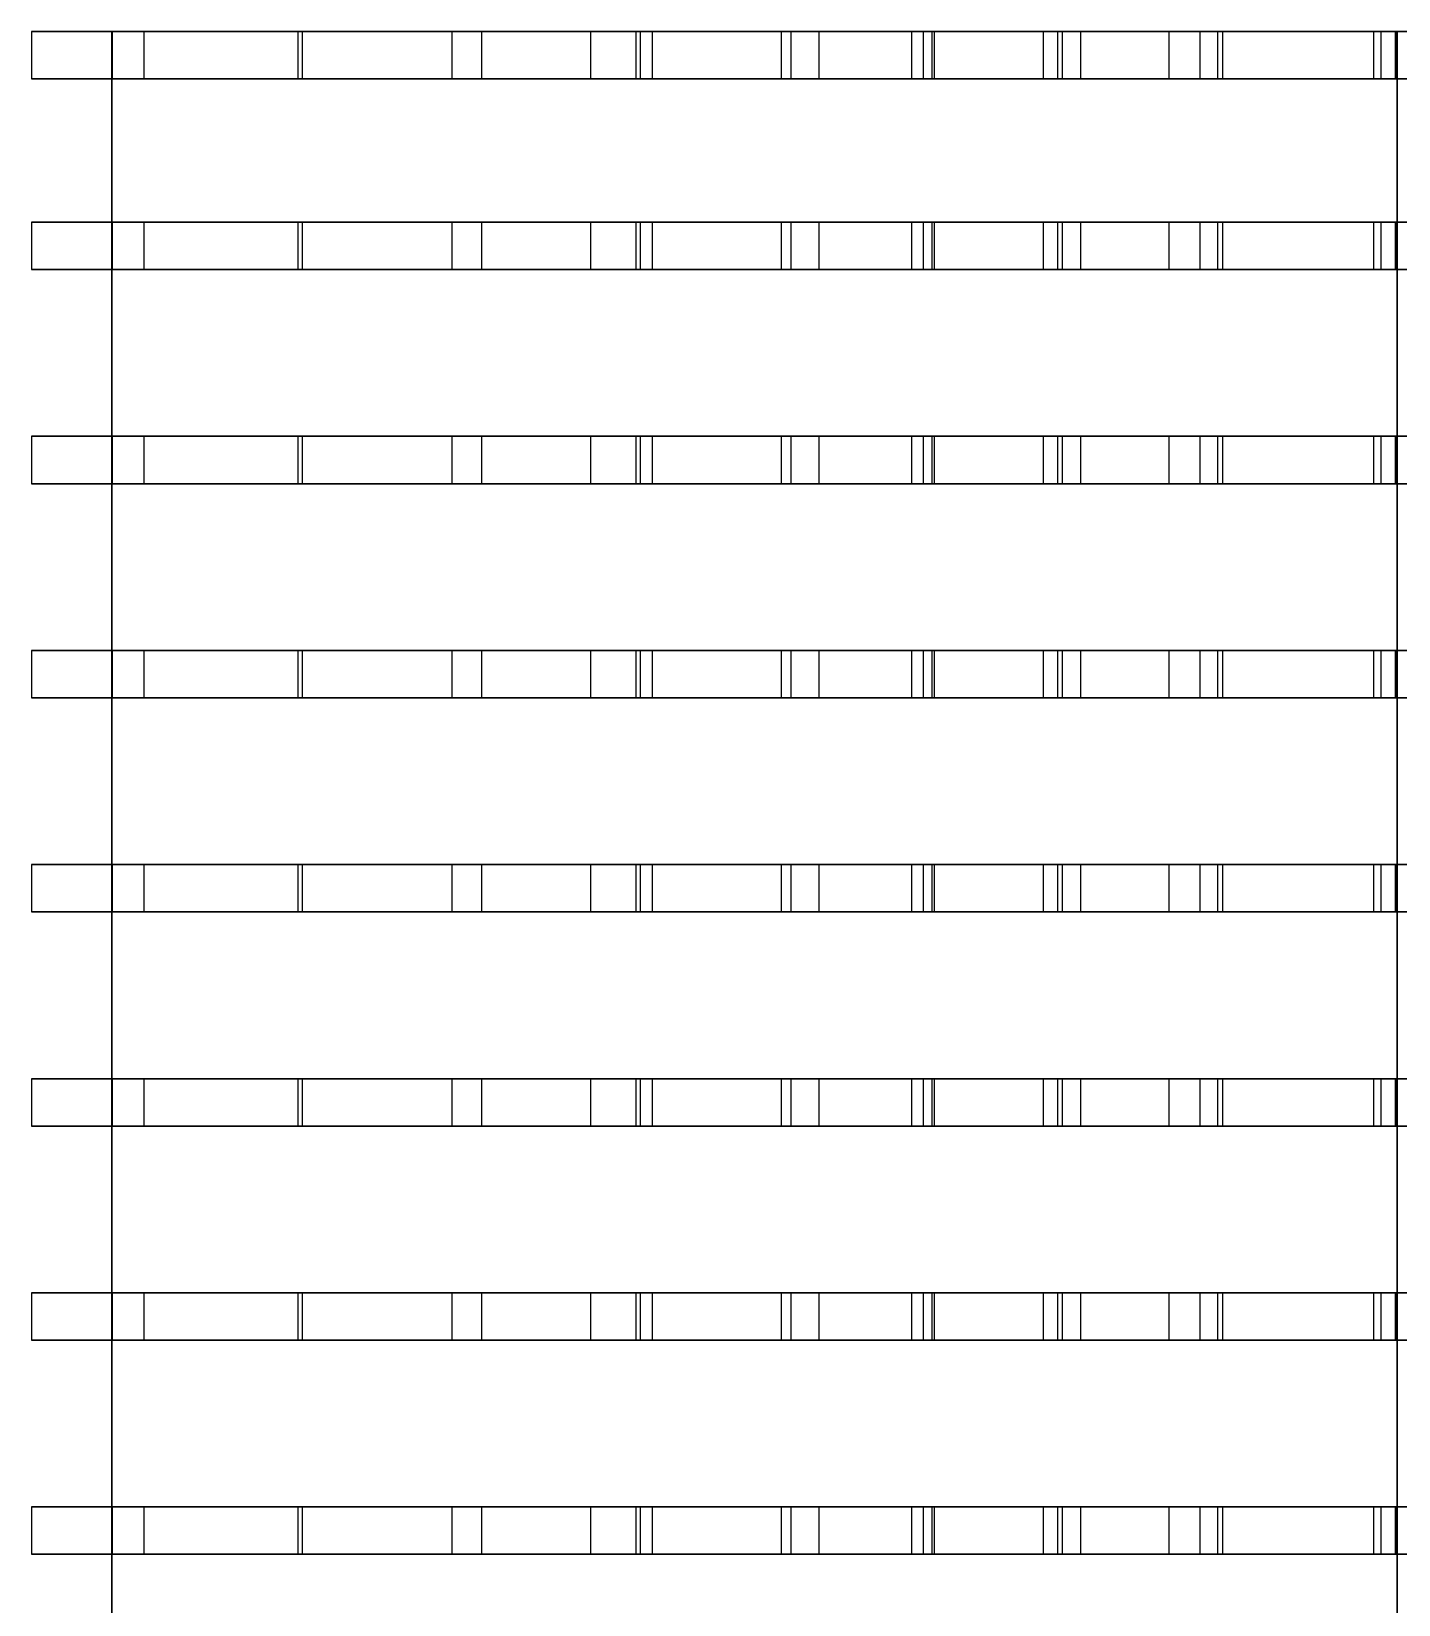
# Model space of a CAD drawing. Header units: inches. Extents: x -140 to 530, y -422 to 58.
# Drawn here: x -140.2 to -38.1, y -60 to 57.6 of the extents above; entities that cross this region are included whole.
import ezdxf

# ---------------------------------------------------------------- set-up
doc = ezdxf.new("R2010")
doc.units = ezdxf.units.IN
doc.header["$MEASUREMENT"] = 0
doc.layers.add('n1', color=9, linetype='CONTINUOUS')
doc.layers.add('RT1', color=7, linetype='CONTINUOUS')

msp = doc.modelspace()

# ---------------------------------------------------------------- linework, layer by layer
at = {"layer": 'n1'}
for points in [[(-38.25, 57.57), (-38.25, -422.43), (-134.25, -422.43), (-134.25, 57.57)], [(-134.25, -422.43, 96), (-134.25, 57.57, 96), (-134.25, 57.57), (-134.25, -422.43)], [(-38.25, -422.43, 114), (-38.25, 57.57, 114), (-134.25, 57.57, 114), (-134.25, -422.43, 114)], [(-134.25, 57.57, 18), (-134.25, -422.43, 18), (-134.25, -422.43, 114), (-134.25, 57.57, 114)], [(-38.25, 57.57, 114), (-38.25, 57.57), (-134.25, 57.57), (-134.25, 57.57, 114)], [(-134.25, -38.43), (-134.25, -38.43, 114), (-134.25, 57.57, 114), (-134.25, 57.57)], [(-38.25, 57.57, 96), (-38.25, -422.43, 96), (-38.25, -422.43), (-38.25, 57.57)], [(-38.25, -422.43, 18), (-38.25, 57.57, 18), (-38.25, 57.57, 114), (-38.25, -422.43, 114)], [(-38.25, -38.43, 114), (-38.25, -38.43), (-38.25, 57.57), (-38.25, 57.57, 114)]]:
    msp.add_3dface(points, dxfattribs=at)
at = {"layer": 'RT1'}
for points in [[(-140.25, 54.03, 118), (81.74, 54.03, 191.98), (81.74, 57.58, 191.98), (-140.25, 57.58, 118)], [(-140.25, 57.58, 118), (81.74, 57.58, 191.98), (82.2, 57.58, 190.59), (-139.79, 57.58, 116.62)], [(-134.25, 54.03, 114.04), (-134.25, 54.03, 120), (-134.25, 57.58, 120), (-134.25, 57.58, 114.04)], [(-134.25, 57.58, 114.04), (-134.25, 57.58, 120), (-132.79, 57.58, 120), (-132.79, 57.58, 114.04)], [(-134.21, 57.58, 114), (-38.35, 57.58, 114), (-38.35, 54.03, 114), (-134.21, 54.03, 114)], [(-134.21, 57.58, 114), (-134.21, 57.58, 115.46), (-38.35, 57.58, 115.46), (-38.35, 57.58, 114)], [(-131.85, 57.58, 120.8), (-120.34, 57.58, 115.37), (-120.96, 57.58, 114.05), (-132.47, 57.58, 119.48)], [(-131.85, 54.03, 120.8), (-120.34, 54.03, 115.37), (-120.34, 57.58, 115.37), (-131.85, 57.58, 120.8)], [(-120.04, 54.03, 114.94), (-108.84, 54.03, 128.47), (-108.84, 57.58, 128.47), (-120.04, 57.58, 114.94)], [(-120.04, 57.58, 114.94), (-108.84, 57.58, 128.47), (-107.72, 57.58, 127.54), (-118.92, 57.58, 114.01)], [(-106.64, 57.58, 129.2), (-95.1, 57.58, 114.92), (-96.24, 57.58, 114), (-107.78, 57.58, 128.28)], [(-106.64, 54.03, 129.2), (-95.1, 54.03, 114.92), (-95.1, 57.58, 114.92), (-106.64, 57.58, 129.2)], [(-98.5, 54.03, 131.94), (-38.37, 54.03, 131.94), (-38.37, 57.58, 131.94), (-98.5, 57.58, 131.94)], [(-98.5, 57.58, 131.94), (-38.37, 57.58, 131.94), (-38.37, 57.58, 130.48), (-98.5, 57.58, 130.48)], [(-94.8, 54.03, 114.76), (-84.23, 54.03, 131.94), (-84.23, 57.58, 131.94), (-94.8, 57.58, 114.76)], [(-94.8, 57.58, 114.76), (-84.23, 57.58, 131.94), (-82.99, 57.58, 131.17), (-93.56, 57.58, 114)], [(-93.87, 57.58, 132), (257.37, 57.58, 132), (257.37, 54.03, 132), (-93.87, 54.03, 132)], [(-93.87, 57.58, 132), (-93.87, 57.58, 133.46), (257.37, 57.58, 133.46), (257.37, 57.58, 132)], [(-83.54, 54.03, 133.15), (-74.5, 54.03, 139.96), (-74.5, 57.58, 139.96), (-83.54, 57.58, 133.15)], [(-83.54, 57.58, 133.15), (-74.5, 57.58, 139.96), (-73.62, 57.58, 138.8), (-82.67, 57.58, 131.99)], [(-81.44, 57.58, 131.96), (-73.62, 57.58, 114.6), (-74.94, 57.58, 114), (-82.77, 57.58, 131.36)], [(-81.44, 54.03, 131.96), (-73.62, 54.03, 114.6), (-73.62, 57.58, 114.6), (-81.44, 57.58, 131.96)], [(-72.84, 57.58, 140.46), (-63.6, 57.58, 133.14), (-64.51, 57.58, 132), (-73.75, 57.58, 139.32)], [(-73, 54.03, 114.62), (-64.67, 54.03, 131.96), (-64.67, 57.58, 131.96), (-73, 57.58, 114.62)], [(-73, 57.58, 114.62), (-64.67, 57.58, 131.96), (-63.35, 57.58, 131.33), (-71.69, 57.58, 113.99)], [(-72.84, 54.03, 140.46), (-63.6, 54.03, 133.14), (-63.6, 57.58, 133.14), (-72.84, 57.58, 140.46)], [(-63.27, 54.03, 132.74), (-55.29, 54.03, 146.32), (-55.29, 57.58, 146.32), (-63.27, 57.58, 132.74)], [(-63.27, 57.58, 132.74), (-55.29, 57.58, 146.32), (-54.03, 57.58, 145.58), (-62.02, 57.58, 132)], [(-61.91, 57.58, 131.96), (-51.64, 57.58, 114.75), (-52.89, 57.58, 114), (-63.16, 57.58, 131.21)], [(-61.91, 54.03, 131.96), (-51.64, 54.03, 114.75), (-51.64, 57.58, 114.75), (-61.91, 57.58, 131.96)], [(-52.98, 57.58, 147.08), (-39.99, 57.58, 132.99), (-41.06, 57.58, 132), (-54.05, 57.58, 146.09)], [(-52.98, 54.03, 147.08), (-39.99, 54.03, 132.99), (-39.99, 57.58, 132.99), (-52.98, 57.58, 147.08)], [(-51.29, 54.03, 114.9), (-39.44, 54.03, 129.91), (-39.44, 57.58, 129.91), (-51.29, 57.58, 114.9)], [(-51.29, 57.58, 114.9), (-39.44, 57.58, 129.91), (-38.3, 57.58, 129.01), (-50.15, 57.58, 114)], [(-38.31, 57.58, 114.04), (-39.77, 57.58, 114.04), (-39.77, 57.58, 133.42), (-38.31, 57.58, 133.42)], [(-38.31, 57.58, 114.04), (-38.31, 57.58, 133.42), (-38.31, 54.03, 133.42), (-38.31, 54.03, 114.04)], [(-140.25, 54.03, 118), (-139.79, 54.03, 116.62), (82.2, 54.03, 190.59), (81.74, 54.03, 191.98)], [(-134.25, 54.03, 114.04), (-132.79, 54.03, 114.04), (-132.79, 54.03, 120), (-134.25, 54.03, 120)], [(-134.21, 54.03, 114), (-38.35, 54.03, 114), (-38.35, 54.03, 115.46), (-134.21, 54.03, 115.46)], [(-131.85, 54.03, 120.8), (-132.47, 54.03, 119.48), (-120.96, 54.03, 114.05), (-120.34, 54.03, 115.37)], [(-120.04, 54.03, 114.94), (-118.92, 54.03, 114.01), (-107.72, 54.03, 127.54), (-108.84, 54.03, 128.47)], [(-106.64, 54.03, 129.2), (-107.78, 54.03, 128.28), (-96.24, 54.03, 114), (-95.1, 54.03, 114.92)], [(-98.5, 54.03, 131.94), (-98.5, 54.03, 130.48), (-38.37, 54.03, 130.48), (-38.37, 54.03, 131.94)], [(-94.8, 54.03, 114.76), (-93.56, 54.03, 114), (-82.99, 54.03, 131.17), (-84.23, 54.03, 131.94)], [(-93.87, 54.03, 132), (257.37, 54.03, 132), (257.37, 54.03, 133.46), (-93.87, 54.03, 133.46)], [(-83.54, 54.03, 133.15), (-82.67, 54.03, 131.99), (-73.62, 54.03, 138.8), (-74.5, 54.03, 139.96)], [(-81.44, 54.03, 131.96), (-82.77, 54.03, 131.36), (-74.94, 54.03, 114), (-73.62, 54.03, 114.6)], [(-72.84, 54.03, 140.46), (-73.75, 54.03, 139.32), (-64.51, 54.03, 132), (-63.6, 54.03, 133.14)], [(-73, 54.03, 114.62), (-71.69, 54.03, 113.99), (-63.35, 54.03, 131.33), (-64.67, 54.03, 131.96)], [(-63.27, 54.03, 132.74), (-62.02, 54.03, 132), (-54.03, 54.03, 145.58), (-55.29, 54.03, 146.32)], [(-61.91, 54.03, 131.96), (-63.16, 54.03, 131.21), (-52.89, 54.03, 114), (-51.64, 54.03, 114.75)], [(-52.98, 54.03, 147.08), (-54.05, 54.03, 146.09), (-41.06, 54.03, 132), (-39.99, 54.03, 132.99)], [(-51.29, 54.03, 114.9), (-50.15, 54.03, 114), (-38.3, 54.03, 129.01), (-39.44, 54.03, 129.91)], [(-38.31, 54.03, 114.04), (-38.31, 54.03, 133.42), (-39.77, 54.03, 133.42), (-39.77, 54.03, 114.04)], [(-140.25, 39.79, 118), (81.74, 39.79, 191.98), (81.74, 43.33, 191.98), (-140.25, 43.33, 118)], [(-140.25, 43.33, 118), (81.74, 43.33, 191.98), (82.2, 43.33, 190.59), (-139.79, 43.33, 116.62)], [(-134.25, 39.79, 114.04), (-134.25, 39.79, 120), (-134.25, 43.33, 120), (-134.25, 43.33, 114.04)], [(-134.25, 43.33, 114.04), (-134.25, 43.33, 120), (-132.79, 43.33, 120), (-132.79, 43.33, 114.04)], [(-134.21, 43.33, 114), (-38.35, 43.33, 114), (-38.35, 39.79, 114), (-134.21, 39.79, 114)], [(-134.21, 43.33, 114), (-134.21, 43.33, 115.46), (-38.35, 43.33, 115.46), (-38.35, 43.33, 114)], [(-131.85, 43.33, 120.8), (-120.34, 43.33, 115.37), (-120.96, 43.33, 114.05), (-132.47, 43.33, 119.48)], [(-131.85, 39.79, 120.8), (-120.34, 39.79, 115.37), (-120.34, 43.33, 115.37), (-131.85, 43.33, 120.8)], [(-120.04, 39.79, 114.94), (-108.84, 39.79, 128.47), (-108.84, 43.33, 128.47), (-120.04, 43.33, 114.94)], [(-120.04, 43.33, 114.94), (-108.84, 43.33, 128.47), (-107.72, 43.33, 127.54), (-118.92, 43.33, 114.01)], [(-106.64, 43.33, 129.2), (-95.1, 43.33, 114.92), (-96.24, 43.33, 114), (-107.78, 43.33, 128.28)], [(-106.64, 39.79, 129.2), (-95.1, 39.79, 114.92), (-95.1, 43.33, 114.92), (-106.64, 43.33, 129.2)], [(-98.5, 39.79, 131.94), (-38.37, 39.79, 131.94), (-38.37, 43.33, 131.94), (-98.5, 43.33, 131.94)], [(-98.5, 43.33, 131.94), (-38.37, 43.33, 131.94), (-38.37, 43.33, 130.48), (-98.5, 43.33, 130.48)], [(-94.8, 39.79, 114.76), (-84.23, 39.79, 131.94), (-84.23, 43.33, 131.94), (-94.8, 43.33, 114.76)], [(-94.8, 43.33, 114.76), (-84.23, 43.33, 131.94), (-82.99, 43.33, 131.17), (-93.56, 43.33, 114)], [(-93.87, 43.33, 132), (257.37, 43.33, 132), (257.37, 39.79, 132), (-93.87, 39.79, 132)], [(-93.87, 43.33, 132), (-93.87, 43.33, 133.46), (257.37, 43.33, 133.46), (257.37, 43.33, 132)], [(-83.54, 39.79, 133.15), (-74.5, 39.79, 139.96), (-74.5, 43.33, 139.96), (-83.54, 43.33, 133.15)], [(-83.54, 43.33, 133.15), (-74.5, 43.33, 139.96), (-73.62, 43.33, 138.8), (-82.67, 43.33, 131.99)], [(-81.44, 43.33, 131.96), (-73.62, 43.33, 114.6), (-74.94, 43.33, 114), (-82.77, 43.33, 131.36)], [(-81.44, 39.79, 131.96), (-73.62, 39.79, 114.6), (-73.62, 43.33, 114.6), (-81.44, 43.33, 131.96)], [(-72.84, 43.33, 140.46), (-63.6, 43.33, 133.14), (-64.51, 43.33, 132), (-73.75, 43.33, 139.32)], [(-73, 39.79, 114.62), (-64.67, 39.79, 131.96), (-64.67, 43.33, 131.96), (-73, 43.33, 114.62)], [(-73, 43.33, 114.62), (-64.67, 43.33, 131.96), (-63.35, 43.33, 131.33), (-71.69, 43.33, 113.99)], [(-72.84, 39.79, 140.46), (-63.6, 39.79, 133.14), (-63.6, 43.33, 133.14), (-72.84, 43.33, 140.46)], [(-63.27, 39.79, 132.74), (-55.29, 39.79, 146.32), (-55.29, 43.33, 146.32), (-63.27, 43.33, 132.74)], [(-63.27, 43.33, 132.74), (-55.29, 43.33, 146.32), (-54.03, 43.33, 145.58), (-62.02, 43.33, 132)], [(-61.91, 43.33, 131.96), (-51.64, 43.33, 114.75), (-52.89, 43.33, 114), (-63.16, 43.33, 131.21)], [(-61.91, 39.79, 131.96), (-51.64, 39.79, 114.75), (-51.64, 43.33, 114.75), (-61.91, 43.33, 131.96)], [(-52.98, 43.33, 147.08), (-39.99, 43.33, 132.99), (-41.06, 43.33, 132), (-54.05, 43.33, 146.09)], [(-52.98, 39.79, 147.08), (-39.99, 39.79, 132.99), (-39.99, 43.33, 132.99), (-52.98, 43.33, 147.08)], [(-51.29, 39.79, 114.9), (-39.44, 39.79, 129.91), (-39.44, 43.33, 129.91), (-51.29, 43.33, 114.9)], [(-51.29, 43.33, 114.9), (-39.44, 43.33, 129.91), (-38.3, 43.33, 129.01), (-50.15, 43.33, 114)], [(-38.31, 43.33, 114.04), (-39.77, 43.33, 114.04), (-39.77, 43.33, 133.42), (-38.31, 43.33, 133.42)], [(-38.31, 43.33, 114.04), (-38.31, 43.33, 133.42), (-38.31, 39.79, 133.42), (-38.31, 39.79, 114.04)], [(-140.25, 39.79, 118), (-139.79, 39.79, 116.62), (82.2, 39.79, 190.59), (81.74, 39.79, 191.98)], [(-134.25, 39.79, 114.04), (-132.79, 39.79, 114.04), (-132.79, 39.79, 120), (-134.25, 39.79, 120)], [(-134.21, 39.79, 114), (-38.35, 39.79, 114), (-38.35, 39.79, 115.46), (-134.21, 39.79, 115.46)], [(-131.85, 39.79, 120.8), (-132.47, 39.79, 119.48), (-120.96, 39.79, 114.05), (-120.34, 39.79, 115.37)], [(-120.04, 39.79, 114.94), (-118.92, 39.79, 114.01), (-107.72, 39.79, 127.54), (-108.84, 39.79, 128.47)], [(-106.64, 39.79, 129.2), (-107.78, 39.79, 128.28), (-96.24, 39.79, 114), (-95.1, 39.79, 114.92)], [(-98.5, 39.79, 131.94), (-98.5, 39.79, 130.48), (-38.37, 39.79, 130.48), (-38.37, 39.79, 131.94)], [(-94.8, 39.79, 114.76), (-93.56, 39.79, 114), (-82.99, 39.79, 131.17), (-84.23, 39.79, 131.94)], [(-93.87, 39.79, 132), (257.37, 39.79, 132), (257.37, 39.79, 133.46), (-93.87, 39.79, 133.46)], [(-83.54, 39.79, 133.15), (-82.67, 39.79, 131.99), (-73.62, 39.79, 138.8), (-74.5, 39.79, 139.96)], [(-81.44, 39.79, 131.96), (-82.77, 39.79, 131.36), (-74.94, 39.79, 114), (-73.62, 39.79, 114.6)], [(-72.84, 39.79, 140.46), (-73.75, 39.79, 139.32), (-64.51, 39.79, 132), (-63.6, 39.79, 133.14)], [(-73, 39.79, 114.62), (-71.69, 39.79, 113.99), (-63.35, 39.79, 131.33), (-64.67, 39.79, 131.96)], [(-63.27, 39.79, 132.74), (-62.02, 39.79, 132), (-54.03, 39.79, 145.58), (-55.29, 39.79, 146.32)], [(-61.91, 39.79, 131.96), (-63.16, 39.79, 131.21), (-52.89, 39.79, 114), (-51.64, 39.79, 114.75)], [(-52.98, 39.79, 147.08), (-54.05, 39.79, 146.09), (-41.06, 39.79, 132), (-39.99, 39.79, 132.99)], [(-51.29, 39.79, 114.9), (-50.15, 39.79, 114), (-38.3, 39.79, 129.01), (-39.44, 39.79, 129.91)], [(-38.31, 39.79, 114.04), (-38.31, 39.79, 133.42), (-39.77, 39.79, 133.42), (-39.77, 39.79, 114.04)], [(-140.25, 23.79, 118), (81.74, 23.79, 191.98), (81.74, 27.33, 191.98), (-140.25, 27.33, 118)], [(-140.25, 27.33, 118), (81.74, 27.33, 191.98), (82.2, 27.33, 190.59), (-139.79, 27.33, 116.62)], [(-134.25, 23.79, 114.04), (-134.25, 23.79, 120), (-134.25, 27.33, 120), (-134.25, 27.33, 114.04)], [(-134.25, 27.33, 114.04), (-134.25, 27.33, 120), (-132.79, 27.33, 120), (-132.79, 27.33, 114.04)], [(-134.21, 27.33, 114), (-38.35, 27.33, 114), (-38.35, 23.79, 114), (-134.21, 23.79, 114)], [(-134.21, 27.33, 114), (-134.21, 27.33, 115.46), (-38.35, 27.33, 115.46), (-38.35, 27.33, 114)], [(-131.85, 27.33, 120.8), (-120.34, 27.33, 115.37), (-120.96, 27.33, 114.05), (-132.47, 27.33, 119.48)], [(-131.85, 23.79, 120.8), (-120.34, 23.79, 115.37), (-120.34, 27.33, 115.37), (-131.85, 27.33, 120.8)], [(-120.04, 23.79, 114.94), (-108.84, 23.79, 128.47), (-108.84, 27.33, 128.47), (-120.04, 27.33, 114.94)], [(-120.04, 27.33, 114.94), (-108.84, 27.33, 128.47), (-107.72, 27.33, 127.54), (-118.92, 27.33, 114.01)], [(-106.64, 27.33, 129.2), (-95.1, 27.33, 114.92), (-96.24, 27.33, 114), (-107.78, 27.33, 128.28)], [(-106.64, 23.79, 129.2), (-95.1, 23.79, 114.92), (-95.1, 27.33, 114.92), (-106.64, 27.33, 129.2)], [(-98.5, 23.79, 131.94), (-38.37, 23.79, 131.94), (-38.37, 27.33, 131.94), (-98.5, 27.33, 131.94)], [(-98.5, 27.33, 131.94), (-38.37, 27.33, 131.94), (-38.37, 27.33, 130.48), (-98.5, 27.33, 130.48)], [(-94.8, 23.79, 114.76), (-84.23, 23.79, 131.94), (-84.23, 27.33, 131.94), (-94.8, 27.33, 114.76)], [(-94.8, 27.33, 114.76), (-84.23, 27.33, 131.94), (-82.99, 27.33, 131.17), (-93.56, 27.33, 114)], [(-93.87, 27.33, 132), (257.37, 27.33, 132), (257.37, 23.79, 132), (-93.87, 23.79, 132)], [(-93.87, 27.33, 132), (-93.87, 27.33, 133.46), (257.37, 27.33, 133.46), (257.37, 27.33, 132)], [(-83.54, 23.79, 133.15), (-74.5, 23.79, 139.96), (-74.5, 27.33, 139.96), (-83.54, 27.33, 133.15)], [(-83.54, 27.33, 133.15), (-74.5, 27.33, 139.96), (-73.62, 27.33, 138.8), (-82.67, 27.33, 131.99)], [(-81.44, 27.33, 131.96), (-73.62, 27.33, 114.6), (-74.94, 27.33, 114), (-82.77, 27.33, 131.36)], [(-81.44, 23.79, 131.96), (-73.62, 23.79, 114.6), (-73.62, 27.33, 114.6), (-81.44, 27.33, 131.96)], [(-72.84, 27.33, 140.46), (-63.6, 27.33, 133.14), (-64.51, 27.33, 132), (-73.75, 27.33, 139.32)], [(-73, 23.79, 114.62), (-64.67, 23.79, 131.96), (-64.67, 27.33, 131.96), (-73, 27.33, 114.62)], [(-73, 27.33, 114.62), (-64.67, 27.33, 131.96), (-63.35, 27.33, 131.33), (-71.69, 27.33, 113.99)], [(-72.84, 23.79, 140.46), (-63.6, 23.79, 133.14), (-63.6, 27.33, 133.14), (-72.84, 27.33, 140.46)], [(-63.27, 23.79, 132.74), (-55.29, 23.79, 146.32), (-55.29, 27.33, 146.32), (-63.27, 27.33, 132.74)], [(-63.27, 27.33, 132.74), (-55.29, 27.33, 146.32), (-54.03, 27.33, 145.58), (-62.02, 27.33, 132)], [(-61.91, 27.33, 131.96), (-51.64, 27.33, 114.75), (-52.89, 27.33, 114), (-63.16, 27.33, 131.21)], [(-61.91, 23.79, 131.96), (-51.64, 23.79, 114.75), (-51.64, 27.33, 114.75), (-61.91, 27.33, 131.96)], [(-52.98, 27.33, 147.08), (-39.99, 27.33, 132.99), (-41.06, 27.33, 132), (-54.05, 27.33, 146.09)], [(-52.98, 23.79, 147.08), (-39.99, 23.79, 132.99), (-39.99, 27.33, 132.99), (-52.98, 27.33, 147.08)], [(-51.29, 23.79, 114.9), (-39.44, 23.79, 129.91), (-39.44, 27.33, 129.91), (-51.29, 27.33, 114.9)], [(-51.29, 27.33, 114.9), (-39.44, 27.33, 129.91), (-38.3, 27.33, 129.01), (-50.15, 27.33, 114)], [(-38.31, 27.33, 114.04), (-39.77, 27.33, 114.04), (-39.77, 27.33, 133.42), (-38.31, 27.33, 133.42)], [(-38.31, 27.33, 114.04), (-38.31, 27.33, 133.42), (-38.31, 23.79, 133.42), (-38.31, 23.79, 114.04)], [(-140.25, 23.79, 118), (-139.79, 23.79, 116.62), (82.2, 23.79, 190.59), (81.74, 23.79, 191.98)], [(-134.25, 23.79, 114.04), (-132.79, 23.79, 114.04), (-132.79, 23.79, 120), (-134.25, 23.79, 120)], [(-134.21, 23.79, 114), (-38.35, 23.79, 114), (-38.35, 23.79, 115.46), (-134.21, 23.79, 115.46)], [(-131.85, 23.79, 120.8), (-132.47, 23.79, 119.48), (-120.96, 23.79, 114.05), (-120.34, 23.79, 115.37)], [(-120.04, 23.79, 114.94), (-118.92, 23.79, 114.01), (-107.72, 23.79, 127.54), (-108.84, 23.79, 128.47)], [(-106.64, 23.79, 129.2), (-107.78, 23.79, 128.28), (-96.24, 23.79, 114), (-95.1, 23.79, 114.92)], [(-98.5, 23.79, 131.94), (-98.5, 23.79, 130.48), (-38.37, 23.79, 130.48), (-38.37, 23.79, 131.94)], [(-94.8, 23.79, 114.76), (-93.56, 23.79, 114), (-82.99, 23.79, 131.17), (-84.23, 23.79, 131.94)], [(-93.87, 23.79, 132), (257.37, 23.79, 132), (257.37, 23.79, 133.46), (-93.87, 23.79, 133.46)], [(-83.54, 23.79, 133.15), (-82.67, 23.79, 131.99), (-73.62, 23.79, 138.8), (-74.5, 23.79, 139.96)], [(-81.44, 23.79, 131.96), (-82.77, 23.79, 131.36), (-74.94, 23.79, 114), (-73.62, 23.79, 114.6)], [(-72.84, 23.79, 140.46), (-73.75, 23.79, 139.32), (-64.51, 23.79, 132), (-63.6, 23.79, 133.14)], [(-73, 23.79, 114.62), (-71.69, 23.79, 113.99), (-63.35, 23.79, 131.33), (-64.67, 23.79, 131.96)], [(-63.27, 23.79, 132.74), (-62.02, 23.79, 132), (-54.03, 23.79, 145.58), (-55.29, 23.79, 146.32)], [(-61.91, 23.79, 131.96), (-63.16, 23.79, 131.21), (-52.89, 23.79, 114), (-51.64, 23.79, 114.75)], [(-52.98, 23.79, 147.08), (-54.05, 23.79, 146.09), (-41.06, 23.79, 132), (-39.99, 23.79, 132.99)], [(-51.29, 23.79, 114.9), (-50.15, 23.79, 114), (-38.3, 23.79, 129.01), (-39.44, 23.79, 129.91)], [(-38.31, 23.79, 114.04), (-38.31, 23.79, 133.42), (-39.77, 23.79, 133.42), (-39.77, 23.79, 114.04)], [(-140.25, 7.79, 118), (81.74, 7.79, 191.98), (81.74, 11.33, 191.98), (-140.25, 11.33, 118)], [(-140.25, 11.33, 118), (81.74, 11.33, 191.98), (82.2, 11.33, 190.59), (-139.79, 11.33, 116.62)], [(-134.25, 7.79, 114.04), (-134.25, 7.79, 120), (-134.25, 11.33, 120), (-134.25, 11.33, 114.04)], [(-134.25, 11.33, 114.04), (-134.25, 11.33, 120), (-132.79, 11.33, 120), (-132.79, 11.33, 114.04)], [(-134.21, 11.33, 114), (-38.35, 11.33, 114), (-38.35, 7.79, 114), (-134.21, 7.79, 114)], [(-134.21, 11.33, 114), (-134.21, 11.33, 115.46), (-38.35, 11.33, 115.46), (-38.35, 11.33, 114)], [(-131.85, 11.33, 120.8), (-120.34, 11.33, 115.37), (-120.96, 11.33, 114.05), (-132.47, 11.33, 119.48)], [(-131.85, 7.79, 120.8), (-120.34, 7.79, 115.37), (-120.34, 11.33, 115.37), (-131.85, 11.33, 120.8)], [(-120.04, 7.79, 114.94), (-108.84, 7.79, 128.47), (-108.84, 11.33, 128.47), (-120.04, 11.33, 114.94)], [(-120.04, 11.33, 114.94), (-108.84, 11.33, 128.47), (-107.72, 11.33, 127.54), (-118.92, 11.33, 114.01)], [(-106.64, 11.33, 129.2), (-95.1, 11.33, 114.92), (-96.24, 11.33, 114), (-107.78, 11.33, 128.28)], [(-106.64, 7.79, 129.2), (-95.1, 7.79, 114.92), (-95.1, 11.33, 114.92), (-106.64, 11.33, 129.2)], [(-98.5, 7.79, 131.94), (-38.37, 7.79, 131.94), (-38.37, 11.33, 131.94), (-98.5, 11.33, 131.94)], [(-98.5, 11.33, 131.94), (-38.37, 11.33, 131.94), (-38.37, 11.33, 130.48), (-98.5, 11.33, 130.48)], [(-94.8, 7.79, 114.76), (-84.23, 7.79, 131.94), (-84.23, 11.33, 131.94), (-94.8, 11.33, 114.76)], [(-94.8, 11.33, 114.76), (-84.23, 11.33, 131.94), (-82.99, 11.33, 131.17), (-93.56, 11.33, 114)], [(-93.87, 11.33, 132), (257.37, 11.33, 132), (257.37, 7.79, 132), (-93.87, 7.79, 132)], [(-93.87, 11.33, 132), (-93.87, 11.33, 133.46), (257.37, 11.33, 133.46), (257.37, 11.33, 132)], [(-83.54, 7.79, 133.15), (-74.5, 7.79, 139.96), (-74.5, 11.33, 139.96), (-83.54, 11.33, 133.15)], [(-83.54, 11.33, 133.15), (-74.5, 11.33, 139.96), (-73.62, 11.33, 138.8), (-82.67, 11.33, 131.99)], [(-81.44, 11.33, 131.96), (-73.62, 11.33, 114.6), (-74.94, 11.33, 114), (-82.77, 11.33, 131.36)], [(-81.44, 7.79, 131.96), (-73.62, 7.79, 114.6), (-73.62, 11.33, 114.6), (-81.44, 11.33, 131.96)], [(-72.84, 11.33, 140.46), (-63.6, 11.33, 133.14), (-64.51, 11.33, 132), (-73.75, 11.33, 139.32)], [(-73, 7.79, 114.62), (-64.67, 7.79, 131.96), (-64.67, 11.33, 131.96), (-73, 11.33, 114.62)], [(-73, 11.33, 114.62), (-64.67, 11.33, 131.96), (-63.35, 11.33, 131.33), (-71.69, 11.33, 113.99)], [(-72.84, 7.79, 140.46), (-63.6, 7.79, 133.14), (-63.6, 11.33, 133.14), (-72.84, 11.33, 140.46)], [(-63.27, 7.79, 132.74), (-55.29, 7.79, 146.32), (-55.29, 11.33, 146.32), (-63.27, 11.33, 132.74)], [(-63.27, 11.33, 132.74), (-55.29, 11.33, 146.32), (-54.03, 11.33, 145.58), (-62.02, 11.33, 132)], [(-61.91, 11.33, 131.96), (-51.64, 11.33, 114.75), (-52.89, 11.33, 114), (-63.16, 11.33, 131.21)], [(-61.91, 7.79, 131.96), (-51.64, 7.79, 114.75), (-51.64, 11.33, 114.75), (-61.91, 11.33, 131.96)], [(-52.98, 11.33, 147.08), (-39.99, 11.33, 132.99), (-41.06, 11.33, 132), (-54.05, 11.33, 146.09)], [(-52.98, 7.79, 147.08), (-39.99, 7.79, 132.99), (-39.99, 11.33, 132.99), (-52.98, 11.33, 147.08)], [(-51.29, 7.79, 114.9), (-39.44, 7.79, 129.91), (-39.44, 11.33, 129.91), (-51.29, 11.33, 114.9)], [(-51.29, 11.33, 114.9), (-39.44, 11.33, 129.91), (-38.3, 11.33, 129.01), (-50.15, 11.33, 114)], [(-38.31, 11.33, 114.04), (-39.77, 11.33, 114.04), (-39.77, 11.33, 133.42), (-38.31, 11.33, 133.42)], [(-38.31, 11.33, 114.04), (-38.31, 11.33, 133.42), (-38.31, 7.79, 133.42), (-38.31, 7.79, 114.04)], [(-140.25, 7.79, 118), (-139.79, 7.79, 116.62), (82.2, 7.79, 190.59), (81.74, 7.79, 191.98)], [(-134.25, 7.79, 114.04), (-132.79, 7.79, 114.04), (-132.79, 7.79, 120), (-134.25, 7.79, 120)], [(-134.21, 7.79, 114), (-38.35, 7.79, 114), (-38.35, 7.79, 115.46), (-134.21, 7.79, 115.46)], [(-131.85, 7.79, 120.8), (-132.47, 7.79, 119.48), (-120.96, 7.79, 114.05), (-120.34, 7.79, 115.37)], [(-120.04, 7.79, 114.94), (-118.92, 7.79, 114.01), (-107.72, 7.79, 127.54), (-108.84, 7.79, 128.47)], [(-106.64, 7.79, 129.2), (-107.78, 7.79, 128.28), (-96.24, 7.79, 114), (-95.1, 7.79, 114.92)], [(-98.5, 7.79, 131.94), (-98.5, 7.79, 130.48), (-38.37, 7.79, 130.48), (-38.37, 7.79, 131.94)], [(-94.8, 7.79, 114.76), (-93.56, 7.79, 114), (-82.99, 7.79, 131.17), (-84.23, 7.79, 131.94)], [(-93.87, 7.79, 132), (257.37, 7.79, 132), (257.37, 7.79, 133.46), (-93.87, 7.79, 133.46)], [(-83.54, 7.79, 133.15), (-82.67, 7.79, 131.99), (-73.62, 7.79, 138.8), (-74.5, 7.79, 139.96)], [(-81.44, 7.79, 131.96), (-82.77, 7.79, 131.36), (-74.94, 7.79, 114), (-73.62, 7.79, 114.6)], [(-72.84, 7.79, 140.46), (-73.75, 7.79, 139.32), (-64.51, 7.79, 132), (-63.6, 7.79, 133.14)], [(-73, 7.79, 114.62), (-71.69, 7.79, 113.99), (-63.35, 7.79, 131.33), (-64.67, 7.79, 131.96)], [(-63.27, 7.79, 132.74), (-62.02, 7.79, 132), (-54.03, 7.79, 145.58), (-55.29, 7.79, 146.32)], [(-61.91, 7.79, 131.96), (-63.16, 7.79, 131.21), (-52.89, 7.79, 114), (-51.64, 7.79, 114.75)], [(-52.98, 7.79, 147.08), (-54.05, 7.79, 146.09), (-41.06, 7.79, 132), (-39.99, 7.79, 132.99)], [(-51.29, 7.79, 114.9), (-50.15, 7.79, 114), (-38.3, 7.79, 129.01), (-39.44, 7.79, 129.91)], [(-38.31, 7.79, 114.04), (-38.31, 7.79, 133.42), (-39.77, 7.79, 133.42), (-39.77, 7.79, 114.04)], [(-140.25, -8.21, 118), (81.74, -8.21, 191.98), (81.74, -4.67, 191.98), (-140.25, -4.67, 118)], [(-140.25, -4.67, 118), (81.74, -4.67, 191.98), (82.2, -4.67, 190.59), (-139.79, -4.67, 116.62)], [(-134.25, -8.21, 114.04), (-134.25, -8.21, 120), (-134.25, -4.67, 120), (-134.25, -4.67, 114.04)], [(-134.25, -4.67, 114.04), (-134.25, -4.67, 120), (-132.79, -4.67, 120), (-132.79, -4.67, 114.04)], [(-134.21, -4.67, 114), (-38.35, -4.67, 114), (-38.35, -8.21, 114), (-134.21, -8.21, 114)], [(-134.21, -4.67, 114), (-134.21, -4.67, 115.46), (-38.35, -4.67, 115.46), (-38.35, -4.67, 114)], [(-131.85, -4.67, 120.8), (-120.34, -4.67, 115.37), (-120.96, -4.67, 114.05), (-132.47, -4.67, 119.48)], [(-131.85, -8.21, 120.8), (-120.34, -8.21, 115.37), (-120.34, -4.67, 115.37), (-131.85, -4.67, 120.8)], [(-120.04, -8.21, 114.94), (-108.84, -8.21, 128.47), (-108.84, -4.67, 128.47), (-120.04, -4.67, 114.94)], [(-120.04, -4.67, 114.94), (-108.84, -4.67, 128.47), (-107.72, -4.67, 127.54), (-118.92, -4.67, 114.01)], [(-106.64, -4.67, 129.2), (-95.1, -4.67, 114.92), (-96.24, -4.67, 114), (-107.78, -4.67, 128.28)], [(-106.64, -8.21, 129.2), (-95.1, -8.21, 114.92), (-95.1, -4.67, 114.92), (-106.64, -4.67, 129.2)], [(-98.5, -8.21, 131.94), (-38.37, -8.21, 131.94), (-38.37, -4.67, 131.94), (-98.5, -4.67, 131.94)], [(-98.5, -4.67, 131.94), (-38.37, -4.67, 131.94), (-38.37, -4.67, 130.48), (-98.5, -4.67, 130.48)], [(-94.8, -8.21, 114.76), (-84.23, -8.21, 131.94), (-84.23, -4.67, 131.94), (-94.8, -4.67, 114.76)], [(-94.8, -4.67, 114.76), (-84.23, -4.67, 131.94), (-82.99, -4.67, 131.17), (-93.56, -4.67, 114)], [(-93.87, -4.67, 132), (257.37, -4.67, 132), (257.37, -8.21, 132), (-93.87, -8.21, 132)], [(-93.87, -4.67, 132), (-93.87, -4.67, 133.46), (257.37, -4.67, 133.46), (257.37, -4.67, 132)], [(-83.54, -8.21, 133.15), (-74.5, -8.21, 139.96), (-74.5, -4.67, 139.96), (-83.54, -4.67, 133.15)], [(-83.54, -4.67, 133.15), (-74.5, -4.67, 139.96), (-73.62, -4.67, 138.8), (-82.67, -4.67, 131.99)], [(-81.44, -4.67, 131.96), (-73.62, -4.67, 114.6), (-74.94, -4.67, 114), (-82.77, -4.67, 131.36)], [(-81.44, -8.21, 131.96), (-73.62, -8.21, 114.6), (-73.62, -4.67, 114.6), (-81.44, -4.67, 131.96)], [(-72.84, -4.67, 140.46), (-63.6, -4.67, 133.14), (-64.51, -4.67, 132), (-73.75, -4.67, 139.32)], [(-73, -8.21, 114.62), (-64.67, -8.21, 131.96), (-64.67, -4.67, 131.96), (-73, -4.67, 114.62)], [(-73, -4.67, 114.62), (-64.67, -4.67, 131.96), (-63.35, -4.67, 131.33), (-71.69, -4.67, 113.99)], [(-72.84, -8.21, 140.46), (-63.6, -8.21, 133.14), (-63.6, -4.67, 133.14), (-72.84, -4.67, 140.46)], [(-63.27, -8.21, 132.74), (-55.29, -8.21, 146.32), (-55.29, -4.67, 146.32), (-63.27, -4.67, 132.74)], [(-63.27, -4.67, 132.74), (-55.29, -4.67, 146.32), (-54.03, -4.67, 145.58), (-62.02, -4.67, 132)], [(-61.91, -4.67, 131.96), (-51.64, -4.67, 114.75), (-52.89, -4.67, 114), (-63.16, -4.67, 131.21)], [(-61.91, -8.21, 131.96), (-51.64, -8.21, 114.75), (-51.64, -4.67, 114.75), (-61.91, -4.67, 131.96)], [(-52.98, -4.67, 147.08), (-39.99, -4.67, 132.99), (-41.06, -4.67, 132), (-54.05, -4.67, 146.09)], [(-52.98, -8.21, 147.08), (-39.99, -8.21, 132.99), (-39.99, -4.67, 132.99), (-52.98, -4.67, 147.08)], [(-51.29, -8.21, 114.9), (-39.44, -8.21, 129.91), (-39.44, -4.67, 129.91), (-51.29, -4.67, 114.9)], [(-51.29, -4.67, 114.9), (-39.44, -4.67, 129.91), (-38.3, -4.67, 129.01), (-50.15, -4.67, 114)], [(-38.31, -4.67, 114.04), (-39.77, -4.67, 114.04), (-39.77, -4.67, 133.42), (-38.31, -4.67, 133.42)], [(-38.31, -4.67, 114.04), (-38.31, -4.67, 133.42), (-38.31, -8.21, 133.42), (-38.31, -8.21, 114.04)], [(-140.25, -8.21, 118), (-139.79, -8.21, 116.62), (82.2, -8.21, 190.59), (81.74, -8.21, 191.98)], [(-134.25, -8.21, 114.04), (-132.79, -8.21, 114.04), (-132.79, -8.21, 120), (-134.25, -8.21, 120)], [(-134.21, -8.21, 114), (-38.35, -8.21, 114), (-38.35, -8.21, 115.46), (-134.21, -8.21, 115.46)], [(-131.85, -8.21, 120.8), (-132.47, -8.21, 119.48), (-120.96, -8.21, 114.05), (-120.34, -8.21, 115.37)], [(-120.04, -8.21, 114.94), (-118.92, -8.21, 114.01), (-107.72, -8.21, 127.54), (-108.84, -8.21, 128.47)], [(-106.64, -8.21, 129.2), (-107.78, -8.21, 128.28), (-96.24, -8.21, 114), (-95.1, -8.21, 114.92)], [(-98.5, -8.21, 131.94), (-98.5, -8.21, 130.48), (-38.37, -8.21, 130.48), (-38.37, -8.21, 131.94)], [(-94.8, -8.21, 114.76), (-93.56, -8.21, 114), (-82.99, -8.21, 131.17), (-84.23, -8.21, 131.94)], [(-93.87, -8.21, 132), (257.37, -8.21, 132), (257.37, -8.21, 133.46), (-93.87, -8.21, 133.46)], [(-83.54, -8.21, 133.15), (-82.67, -8.21, 131.99), (-73.62, -8.21, 138.8), (-74.5, -8.21, 139.96)], [(-81.44, -8.21, 131.96), (-82.77, -8.21, 131.36), (-74.94, -8.21, 114), (-73.62, -8.21, 114.6)], [(-72.84, -8.21, 140.46), (-73.75, -8.21, 139.32), (-64.51, -8.21, 132), (-63.6, -8.21, 133.14)], [(-73, -8.21, 114.62), (-71.69, -8.21, 113.99), (-63.35, -8.21, 131.33), (-64.67, -8.21, 131.96)], [(-63.27, -8.21, 132.74), (-62.02, -8.21, 132), (-54.03, -8.21, 145.58), (-55.29, -8.21, 146.32)], [(-61.91, -8.21, 131.96), (-63.16, -8.21, 131.21), (-52.89, -8.21, 114), (-51.64, -8.21, 114.75)], [(-52.98, -8.21, 147.08), (-54.05, -8.21, 146.09), (-41.06, -8.21, 132), (-39.99, -8.21, 132.99)], [(-51.29, -8.21, 114.9), (-50.15, -8.21, 114), (-38.3, -8.21, 129.01), (-39.44, -8.21, 129.91)], [(-38.31, -8.21, 114.04), (-38.31, -8.21, 133.42), (-39.77, -8.21, 133.42), (-39.77, -8.21, 114.04)], [(-140.25, -24.21, 118), (81.74, -24.21, 191.98), (81.74, -20.67, 191.98), (-140.25, -20.67, 118)], [(-140.25, -20.67, 118), (81.74, -20.67, 191.98), (82.2, -20.67, 190.59), (-139.79, -20.67, 116.62)], [(-134.25, -24.21, 114.04), (-134.25, -24.21, 120), (-134.25, -20.67, 120), (-134.25, -20.67, 114.04)], [(-134.25, -20.67, 114.04), (-134.25, -20.67, 120), (-132.79, -20.67, 120), (-132.79, -20.67, 114.04)], [(-134.21, -20.67, 114), (-38.35, -20.67, 114), (-38.35, -24.21, 114), (-134.21, -24.21, 114)], [(-134.21, -20.67, 114), (-134.21, -20.67, 115.46), (-38.35, -20.67, 115.46), (-38.35, -20.67, 114)], [(-131.85, -20.67, 120.8), (-120.34, -20.67, 115.37), (-120.96, -20.67, 114.05), (-132.47, -20.67, 119.48)], [(-131.85, -24.21, 120.8), (-120.34, -24.21, 115.37), (-120.34, -20.67, 115.37), (-131.85, -20.67, 120.8)], [(-120.04, -24.21, 114.94), (-108.84, -24.21, 128.47), (-108.84, -20.67, 128.47), (-120.04, -20.67, 114.94)], [(-120.04, -20.67, 114.94), (-108.84, -20.67, 128.47), (-107.72, -20.67, 127.54), (-118.92, -20.67, 114.01)], [(-106.64, -20.67, 129.2), (-95.1, -20.67, 114.92), (-96.24, -20.67, 114), (-107.78, -20.67, 128.28)], [(-106.64, -24.21, 129.2), (-95.1, -24.21, 114.92), (-95.1, -20.67, 114.92), (-106.64, -20.67, 129.2)], [(-98.5, -24.21, 131.94), (-38.37, -24.21, 131.94), (-38.37, -20.67, 131.94), (-98.5, -20.67, 131.94)], [(-98.5, -20.67, 131.94), (-38.37, -20.67, 131.94), (-38.37, -20.67, 130.48), (-98.5, -20.67, 130.48)], [(-94.8, -24.21, 114.76), (-84.23, -24.21, 131.94), (-84.23, -20.67, 131.94), (-94.8, -20.67, 114.76)], [(-94.8, -20.67, 114.76), (-84.23, -20.67, 131.94), (-82.99, -20.67, 131.17), (-93.56, -20.67, 114)], [(-93.87, -20.67, 132), (257.37, -20.67, 132), (257.37, -24.21, 132), (-93.87, -24.21, 132)], [(-93.87, -20.67, 132), (-93.87, -20.67, 133.46), (257.37, -20.67, 133.46), (257.37, -20.67, 132)], [(-83.54, -24.21, 133.15), (-74.5, -24.21, 139.96), (-74.5, -20.67, 139.96), (-83.54, -20.67, 133.15)], [(-83.54, -20.67, 133.15), (-74.5, -20.67, 139.96), (-73.62, -20.67, 138.8), (-82.67, -20.67, 131.99)], [(-81.44, -20.67, 131.96), (-73.62, -20.67, 114.6), (-74.94, -20.67, 114), (-82.77, -20.67, 131.36)], [(-81.44, -24.21, 131.96), (-73.62, -24.21, 114.6), (-73.62, -20.67, 114.6), (-81.44, -20.67, 131.96)], [(-72.84, -20.67, 140.46), (-63.6, -20.67, 133.14), (-64.51, -20.67, 132), (-73.75, -20.67, 139.32)], [(-73, -24.21, 114.62), (-64.67, -24.21, 131.96), (-64.67, -20.67, 131.96), (-73, -20.67, 114.62)], [(-73, -20.67, 114.62), (-64.67, -20.67, 131.96), (-63.35, -20.67, 131.33), (-71.69, -20.67, 113.99)], [(-72.84, -24.21, 140.46), (-63.6, -24.21, 133.14), (-63.6, -20.67, 133.14), (-72.84, -20.67, 140.46)], [(-63.27, -24.21, 132.74), (-55.29, -24.21, 146.32), (-55.29, -20.67, 146.32), (-63.27, -20.67, 132.74)], [(-63.27, -20.67, 132.74), (-55.29, -20.67, 146.32), (-54.03, -20.67, 145.58), (-62.02, -20.67, 132)], [(-61.91, -20.67, 131.96), (-51.64, -20.67, 114.75), (-52.89, -20.67, 114), (-63.16, -20.67, 131.21)], [(-61.91, -24.21, 131.96), (-51.64, -24.21, 114.75), (-51.64, -20.67, 114.75), (-61.91, -20.67, 131.96)], [(-52.98, -20.67, 147.08), (-39.99, -20.67, 132.99), (-41.06, -20.67, 132), (-54.05, -20.67, 146.09)], [(-52.98, -24.21, 147.08), (-39.99, -24.21, 132.99), (-39.99, -20.67, 132.99), (-52.98, -20.67, 147.08)], [(-51.29, -24.21, 114.9), (-39.44, -24.21, 129.91), (-39.44, -20.67, 129.91), (-51.29, -20.67, 114.9)], [(-51.29, -20.67, 114.9), (-39.44, -20.67, 129.91), (-38.3, -20.67, 129.01), (-50.15, -20.67, 114)], [(-38.31, -20.67, 114.04), (-39.77, -20.67, 114.04), (-39.77, -20.67, 133.42), (-38.31, -20.67, 133.42)], [(-38.31, -20.67, 114.04), (-38.31, -20.67, 133.42), (-38.31, -24.21, 133.42), (-38.31, -24.21, 114.04)], [(-140.25, -24.21, 118), (-139.79, -24.21, 116.62), (82.2, -24.21, 190.59), (81.74, -24.21, 191.98)], [(-134.25, -24.21, 114.04), (-132.79, -24.21, 114.04), (-132.79, -24.21, 120), (-134.25, -24.21, 120)], [(-134.21, -24.21, 114), (-38.35, -24.21, 114), (-38.35, -24.21, 115.46), (-134.21, -24.21, 115.46)], [(-131.85, -24.21, 120.8), (-132.47, -24.21, 119.48), (-120.96, -24.21, 114.05), (-120.34, -24.21, 115.37)], [(-120.04, -24.21, 114.94), (-118.92, -24.21, 114.01), (-107.72, -24.21, 127.54), (-108.84, -24.21, 128.47)], [(-106.64, -24.21, 129.2), (-107.78, -24.21, 128.28), (-96.24, -24.21, 114), (-95.1, -24.21, 114.92)], [(-98.5, -24.21, 131.94), (-98.5, -24.21, 130.48), (-38.37, -24.21, 130.48), (-38.37, -24.21, 131.94)], [(-94.8, -24.21, 114.76), (-93.56, -24.21, 114), (-82.99, -24.21, 131.17), (-84.23, -24.21, 131.94)], [(-93.87, -24.21, 132), (257.37, -24.21, 132), (257.37, -24.21, 133.46), (-93.87, -24.21, 133.46)], [(-83.54, -24.21, 133.15), (-82.67, -24.21, 131.99), (-73.62, -24.21, 138.8), (-74.5, -24.21, 139.96)], [(-81.44, -24.21, 131.96), (-82.77, -24.21, 131.36), (-74.94, -24.21, 114), (-73.62, -24.21, 114.6)], [(-72.84, -24.21, 140.46), (-73.75, -24.21, 139.32), (-64.51, -24.21, 132), (-63.6, -24.21, 133.14)], [(-73, -24.21, 114.62), (-71.69, -24.21, 113.99), (-63.35, -24.21, 131.33), (-64.67, -24.21, 131.96)], [(-63.27, -24.21, 132.74), (-62.02, -24.21, 132), (-54.03, -24.21, 145.58), (-55.29, -24.21, 146.32)], [(-61.91, -24.21, 131.96), (-63.16, -24.21, 131.21), (-52.89, -24.21, 114), (-51.64, -24.21, 114.75)], [(-52.98, -24.21, 147.08), (-54.05, -24.21, 146.09), (-41.06, -24.21, 132), (-39.99, -24.21, 132.99)], [(-51.29, -24.21, 114.9), (-50.15, -24.21, 114), (-38.3, -24.21, 129.01), (-39.44, -24.21, 129.91)], [(-38.31, -24.21, 114.04), (-38.31, -24.21, 133.42), (-39.77, -24.21, 133.42), (-39.77, -24.21, 114.04)], [(-140.25, -40.21, 118), (81.74, -40.21, 191.98), (81.74, -36.67, 191.98), (-140.25, -36.67, 118)], [(-140.25, -36.67, 118), (81.74, -36.67, 191.98), (82.2, -36.67, 190.59), (-139.79, -36.67, 116.62)], [(-134.25, -40.21, 114.04), (-134.25, -40.21, 120), (-134.25, -36.67, 120), (-134.25, -36.67, 114.04)], [(-134.25, -36.67, 114.04), (-134.25, -36.67, 120), (-132.79, -36.67, 120), (-132.79, -36.67, 114.04)], [(-134.21, -36.67, 114), (-38.35, -36.67, 114), (-38.35, -40.21, 114), (-134.21, -40.21, 114)], [(-134.21, -36.67, 114), (-134.21, -36.67, 115.46), (-38.35, -36.67, 115.46), (-38.35, -36.67, 114)], [(-131.85, -36.67, 120.8), (-120.34, -36.67, 115.37), (-120.96, -36.67, 114.05), (-132.47, -36.67, 119.48)], [(-131.85, -40.21, 120.8), (-120.34, -40.21, 115.37), (-120.34, -36.67, 115.37), (-131.85, -36.67, 120.8)], [(-120.04, -40.21, 114.94), (-108.84, -40.21, 128.47), (-108.84, -36.67, 128.47), (-120.04, -36.67, 114.94)], [(-120.04, -36.67, 114.94), (-108.84, -36.67, 128.47), (-107.72, -36.67, 127.54), (-118.92, -36.67, 114.01)], [(-106.64, -36.67, 129.2), (-95.1, -36.67, 114.92), (-96.24, -36.67, 114), (-107.78, -36.67, 128.28)], [(-106.64, -40.21, 129.2), (-95.1, -40.21, 114.92), (-95.1, -36.67, 114.92), (-106.64, -36.67, 129.2)], [(-98.5, -40.21, 131.94), (-38.37, -40.21, 131.94), (-38.37, -36.67, 131.94), (-98.5, -36.67, 131.94)], [(-98.5, -36.67, 131.94), (-38.37, -36.67, 131.94), (-38.37, -36.67, 130.48), (-98.5, -36.67, 130.48)], [(-94.8, -40.21, 114.76), (-84.23, -40.21, 131.94), (-84.23, -36.67, 131.94), (-94.8, -36.67, 114.76)], [(-94.8, -36.67, 114.76), (-84.23, -36.67, 131.94), (-82.99, -36.67, 131.17), (-93.56, -36.67, 114)], [(-93.87, -36.67, 132), (257.37, -36.67, 132), (257.37, -40.21, 132), (-93.87, -40.21, 132)], [(-93.87, -36.67, 132), (-93.87, -36.67, 133.46), (257.37, -36.67, 133.46), (257.37, -36.67, 132)], [(-83.54, -40.21, 133.15), (-74.5, -40.21, 139.96), (-74.5, -36.67, 139.96), (-83.54, -36.67, 133.15)], [(-83.54, -36.67, 133.15), (-74.5, -36.67, 139.96), (-73.62, -36.67, 138.8), (-82.67, -36.67, 131.99)], [(-81.44, -36.67, 131.96), (-73.62, -36.67, 114.6), (-74.94, -36.67, 114), (-82.77, -36.67, 131.36)], [(-81.44, -40.21, 131.96), (-73.62, -40.21, 114.6), (-73.62, -36.67, 114.6), (-81.44, -36.67, 131.96)], [(-72.84, -36.67, 140.46), (-63.6, -36.67, 133.14), (-64.51, -36.67, 132), (-73.75, -36.67, 139.32)], [(-73, -40.21, 114.62), (-64.67, -40.21, 131.96), (-64.67, -36.67, 131.96), (-73, -36.67, 114.62)], [(-73, -36.67, 114.62), (-64.67, -36.67, 131.96), (-63.35, -36.67, 131.33), (-71.69, -36.67, 113.99)], [(-72.84, -40.21, 140.46), (-63.6, -40.21, 133.14), (-63.6, -36.67, 133.14), (-72.84, -36.67, 140.46)], [(-63.27, -40.21, 132.74), (-55.29, -40.21, 146.32), (-55.29, -36.67, 146.32), (-63.27, -36.67, 132.74)], [(-63.27, -36.67, 132.74), (-55.29, -36.67, 146.32), (-54.03, -36.67, 145.58), (-62.02, -36.67, 132)], [(-61.91, -36.67, 131.96), (-51.64, -36.67, 114.75), (-52.89, -36.67, 114), (-63.16, -36.67, 131.21)], [(-61.91, -40.21, 131.96), (-51.64, -40.21, 114.75), (-51.64, -36.67, 114.75), (-61.91, -36.67, 131.96)], [(-52.98, -36.67, 147.08), (-39.99, -36.67, 132.99), (-41.06, -36.67, 132), (-54.05, -36.67, 146.09)], [(-52.98, -40.21, 147.08), (-39.99, -40.21, 132.99), (-39.99, -36.67, 132.99), (-52.98, -36.67, 147.08)], [(-51.29, -40.21, 114.9), (-39.44, -40.21, 129.91), (-39.44, -36.67, 129.91), (-51.29, -36.67, 114.9)], [(-51.29, -36.67, 114.9), (-39.44, -36.67, 129.91), (-38.3, -36.67, 129.01), (-50.15, -36.67, 114)], [(-38.31, -36.67, 114.04), (-39.77, -36.67, 114.04), (-39.77, -36.67, 133.42), (-38.31, -36.67, 133.42)], [(-38.31, -36.67, 114.04), (-38.31, -36.67, 133.42), (-38.31, -40.21, 133.42), (-38.31, -40.21, 114.04)], [(-140.25, -40.21, 118), (-139.79, -40.21, 116.62), (82.2, -40.21, 190.59), (81.74, -40.21, 191.98)], [(-134.25, -40.21, 114.04), (-132.79, -40.21, 114.04), (-132.79, -40.21, 120), (-134.25, -40.21, 120)], [(-134.21, -40.21, 114), (-38.35, -40.21, 114), (-38.35, -40.21, 115.46), (-134.21, -40.21, 115.46)], [(-131.85, -40.21, 120.8), (-132.47, -40.21, 119.48), (-120.96, -40.21, 114.05), (-120.34, -40.21, 115.37)], [(-120.04, -40.21, 114.94), (-118.92, -40.21, 114.01), (-107.72, -40.21, 127.54), (-108.84, -40.21, 128.47)], [(-106.64, -40.21, 129.2), (-107.78, -40.21, 128.28), (-96.24, -40.21, 114), (-95.1, -40.21, 114.92)], [(-98.5, -40.21, 131.94), (-98.5, -40.21, 130.48), (-38.37, -40.21, 130.48), (-38.37, -40.21, 131.94)], [(-94.8, -40.21, 114.76), (-93.56, -40.21, 114), (-82.99, -40.21, 131.17), (-84.23, -40.21, 131.94)], [(-93.87, -40.21, 132), (257.37, -40.21, 132), (257.37, -40.21, 133.46), (-93.87, -40.21, 133.46)], [(-83.54, -40.21, 133.15), (-82.67, -40.21, 131.99), (-73.62, -40.21, 138.8), (-74.5, -40.21, 139.96)], [(-81.44, -40.21, 131.96), (-82.77, -40.21, 131.36), (-74.94, -40.21, 114), (-73.62, -40.21, 114.6)], [(-72.84, -40.21, 140.46), (-73.75, -40.21, 139.32), (-64.51, -40.21, 132), (-63.6, -40.21, 133.14)], [(-73, -40.21, 114.62), (-71.69, -40.21, 113.99), (-63.35, -40.21, 131.33), (-64.67, -40.21, 131.96)], [(-63.27, -40.21, 132.74), (-62.02, -40.21, 132), (-54.03, -40.21, 145.58), (-55.29, -40.21, 146.32)], [(-61.91, -40.21, 131.96), (-63.16, -40.21, 131.21), (-52.89, -40.21, 114), (-51.64, -40.21, 114.75)], [(-52.98, -40.21, 147.08), (-54.05, -40.21, 146.09), (-41.06, -40.21, 132), (-39.99, -40.21, 132.99)], [(-51.29, -40.21, 114.9), (-50.15, -40.21, 114), (-38.3, -40.21, 129.01), (-39.44, -40.21, 129.91)], [(-38.31, -40.21, 114.04), (-38.31, -40.21, 133.42), (-39.77, -40.21, 133.42), (-39.77, -40.21, 114.04)], [(-140.25, -56.21, 118), (81.74, -56.21, 191.98), (81.74, -52.67, 191.98), (-140.25, -52.67, 118)], [(-140.25, -52.67, 118), (81.74, -52.67, 191.98), (82.2, -52.67, 190.59), (-139.79, -52.67, 116.62)], [(-134.25, -56.21, 114.04), (-134.25, -56.21, 120), (-134.25, -52.67, 120), (-134.25, -52.67, 114.04)], [(-134.25, -52.67, 114.04), (-134.25, -52.67, 120), (-132.79, -52.67, 120), (-132.79, -52.67, 114.04)], [(-134.21, -52.67, 114), (-38.35, -52.67, 114), (-38.35, -56.21, 114), (-134.21, -56.21, 114)], [(-134.21, -52.67, 114), (-134.21, -52.67, 115.46), (-38.35, -52.67, 115.46), (-38.35, -52.67, 114)], [(-131.85, -52.67, 120.8), (-120.34, -52.67, 115.37), (-120.96, -52.67, 114.05), (-132.47, -52.67, 119.48)], [(-131.85, -56.21, 120.8), (-120.34, -56.21, 115.37), (-120.34, -52.67, 115.37), (-131.85, -52.67, 120.8)], [(-120.04, -56.21, 114.94), (-108.84, -56.21, 128.47), (-108.84, -52.67, 128.47), (-120.04, -52.67, 114.94)], [(-120.04, -52.67, 114.94), (-108.84, -52.67, 128.47), (-107.72, -52.67, 127.54), (-118.92, -52.67, 114.01)], [(-106.64, -52.67, 129.2), (-95.1, -52.67, 114.92), (-96.24, -52.67, 114), (-107.78, -52.67, 128.28)], [(-106.64, -56.21, 129.2), (-95.1, -56.21, 114.92), (-95.1, -52.67, 114.92), (-106.64, -52.67, 129.2)], [(-98.5, -56.21, 131.94), (-38.37, -56.21, 131.94), (-38.37, -52.67, 131.94), (-98.5, -52.67, 131.94)], [(-98.5, -52.67, 131.94), (-38.37, -52.67, 131.94), (-38.37, -52.67, 130.48), (-98.5, -52.67, 130.48)], [(-94.8, -56.21, 114.76), (-84.23, -56.21, 131.94), (-84.23, -52.67, 131.94), (-94.8, -52.67, 114.76)], [(-94.8, -52.67, 114.76), (-84.23, -52.67, 131.94), (-82.99, -52.67, 131.17), (-93.56, -52.67, 114)], [(-93.87, -52.67, 132), (257.37, -52.67, 132), (257.37, -56.21, 132), (-93.87, -56.21, 132)], [(-93.87, -52.67, 132), (-93.87, -52.67, 133.46), (257.37, -52.67, 133.46), (257.37, -52.67, 132)], [(-83.54, -56.21, 133.15), (-74.5, -56.21, 139.96), (-74.5, -52.67, 139.96), (-83.54, -52.67, 133.15)], [(-83.54, -52.67, 133.15), (-74.5, -52.67, 139.96), (-73.62, -52.67, 138.8), (-82.67, -52.67, 131.99)], [(-81.44, -52.67, 131.96), (-73.62, -52.67, 114.6), (-74.94, -52.67, 114), (-82.77, -52.67, 131.36)], [(-81.44, -56.21, 131.96), (-73.62, -56.21, 114.6), (-73.62, -52.67, 114.6), (-81.44, -52.67, 131.96)], [(-72.84, -52.67, 140.46), (-63.6, -52.67, 133.14), (-64.51, -52.67, 132), (-73.75, -52.67, 139.32)], [(-73, -56.21, 114.62), (-64.67, -56.21, 131.96), (-64.67, -52.67, 131.96), (-73, -52.67, 114.62)], [(-73, -52.67, 114.62), (-64.67, -52.67, 131.96), (-63.35, -52.67, 131.33), (-71.69, -52.67, 113.99)], [(-72.84, -56.21, 140.46), (-63.6, -56.21, 133.14), (-63.6, -52.67, 133.14), (-72.84, -52.67, 140.46)], [(-63.27, -56.21, 132.74), (-55.29, -56.21, 146.32), (-55.29, -52.67, 146.32), (-63.27, -52.67, 132.74)], [(-63.27, -52.67, 132.74), (-55.29, -52.67, 146.32), (-54.03, -52.67, 145.58), (-62.02, -52.67, 132)], [(-61.91, -52.67, 131.96), (-51.64, -52.67, 114.75), (-52.89, -52.67, 114), (-63.16, -52.67, 131.21)], [(-61.91, -56.21, 131.96), (-51.64, -56.21, 114.75), (-51.64, -52.67, 114.75), (-61.91, -52.67, 131.96)], [(-52.98, -52.67, 147.08), (-39.99, -52.67, 132.99), (-41.06, -52.67, 132), (-54.05, -52.67, 146.09)], [(-52.98, -56.21, 147.08), (-39.99, -56.21, 132.99), (-39.99, -52.67, 132.99), (-52.98, -52.67, 147.08)], [(-51.29, -56.21, 114.9), (-39.44, -56.21, 129.91), (-39.44, -52.67, 129.91), (-51.29, -52.67, 114.9)], [(-51.29, -52.67, 114.9), (-39.44, -52.67, 129.91), (-38.3, -52.67, 129.01), (-50.15, -52.67, 114)], [(-38.31, -52.67, 114.04), (-39.77, -52.67, 114.04), (-39.77, -52.67, 133.42), (-38.31, -52.67, 133.42)], [(-38.31, -52.67, 114.04), (-38.31, -52.67, 133.42), (-38.31, -56.21, 133.42), (-38.31, -56.21, 114.04)], [(-140.25, -56.21, 118), (-139.79, -56.21, 116.62), (82.2, -56.21, 190.59), (81.74, -56.21, 191.98)], [(-134.25, -56.21, 114.04), (-132.79, -56.21, 114.04), (-132.79, -56.21, 120), (-134.25, -56.21, 120)], [(-134.21, -56.21, 114), (-38.35, -56.21, 114), (-38.35, -56.21, 115.46), (-134.21, -56.21, 115.46)], [(-131.85, -56.21, 120.8), (-132.47, -56.21, 119.48), (-120.96, -56.21, 114.05), (-120.34, -56.21, 115.37)], [(-120.04, -56.21, 114.94), (-118.92, -56.21, 114.01), (-107.72, -56.21, 127.54), (-108.84, -56.21, 128.47)], [(-106.64, -56.21, 129.2), (-107.78, -56.21, 128.28), (-96.24, -56.21, 114), (-95.1, -56.21, 114.92)], [(-98.5, -56.21, 131.94), (-98.5, -56.21, 130.48), (-38.37, -56.21, 130.48), (-38.37, -56.21, 131.94)], [(-94.8, -56.21, 114.76), (-93.56, -56.21, 114), (-82.99, -56.21, 131.17), (-84.23, -56.21, 131.94)], [(-93.87, -56.21, 132), (257.37, -56.21, 132), (257.37, -56.21, 133.46), (-93.87, -56.21, 133.46)], [(-83.54, -56.21, 133.15), (-82.67, -56.21, 131.99), (-73.62, -56.21, 138.8), (-74.5, -56.21, 139.96)], [(-81.44, -56.21, 131.96), (-82.77, -56.21, 131.36), (-74.94, -56.21, 114), (-73.62, -56.21, 114.6)], [(-72.84, -56.21, 140.46), (-73.75, -56.21, 139.32), (-64.51, -56.21, 132), (-63.6, -56.21, 133.14)], [(-73, -56.21, 114.62), (-71.69, -56.21, 113.99), (-63.35, -56.21, 131.33), (-64.67, -56.21, 131.96)], [(-63.27, -56.21, 132.74), (-62.02, -56.21, 132), (-54.03, -56.21, 145.58), (-55.29, -56.21, 146.32)], [(-61.91, -56.21, 131.96), (-63.16, -56.21, 131.21), (-52.89, -56.21, 114), (-51.64, -56.21, 114.75)], [(-52.98, -56.21, 147.08), (-54.05, -56.21, 146.09), (-41.06, -56.21, 132), (-39.99, -56.21, 132.99)], [(-51.29, -56.21, 114.9), (-50.15, -56.21, 114), (-38.3, -56.21, 129.01), (-39.44, -56.21, 129.91)], [(-38.31, -56.21, 114.04), (-38.31, -56.21, 133.42), (-39.77, -56.21, 133.42), (-39.77, -56.21, 114.04)]]:
    msp.add_3dface(points, dxfattribs=at)

doc.saveas('drawing.dxf')
